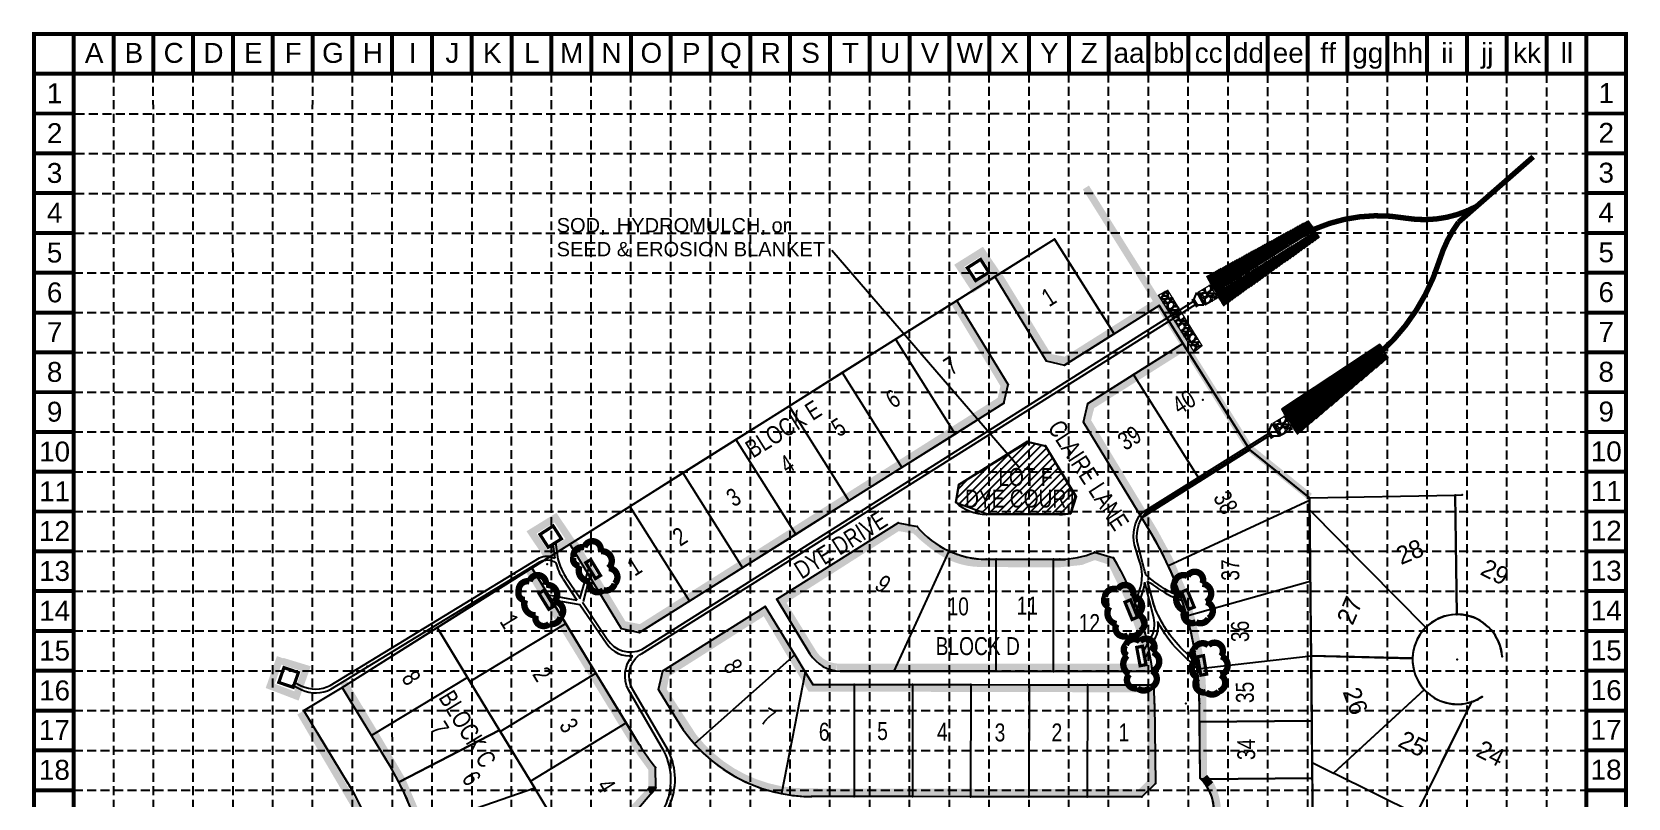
# Model space of a CAD drawing. Header units: inches. Extents: x 5340 to 7120, y 1827 to 4672.
# Drawn here: x 5340 to 7120, y 3818 to 4672 of the extents above; entities that cross this region are included whole.
import ezdxf
from ezdxf.enums import TextEntityAlignment as Align

# ---------------------------------------------------------------- set-up
doc = ezdxf.new("R2010")
doc.units = ezdxf.units.IN
doc.header["$LTSCALE"] = 100
doc.header["$MEASUREMENT"] = 0
for name, pattern in [('ACAD_ISO02W100', [15, 12, -3]), ('CENTER2', [1.125, 0.75, -0.125, 0.125, -0.125]), ('DASHED', [0.75, 0.5, -0.25]), ('DIMENSION_LINE', [200, 100, 100]), ('HIDDEN', [0.375, 0.25, -0.125]), ('LONG_DASH_DOT', [0.98, 0.8, -0.089, 0.002, -0.089])]:
    doc.linetypes.add(name, pattern=pattern)
for name, color, linetype in [('BASE', 7, 'Continuous'), ('BOUNDARY', 14, 'Continuous'), ('EROSION BLANKETS', 94, 'Continuous'), ('GRID', 254, 'DASHED'), ('HIDDEN_CREEK', 14, 'Continuous'), ('HIDDEN_CREEK_II', 14, 'CENTER2'), ('INLET PROTECTION', 5, 'Continuous'), ('LEGEND', 7, 'Continuous'), ('PHASE_I', 9, 'Continuous'), ('PHASE_I_ALLEYS', 14, 'Continuous'), ('PHASE_I_LOTS', 14, 'Continuous'), ('PHASE_I_STREETS', 14, 'DIMENSION_LINE'), ('PHASE_I_TEXT', 14, 'Continuous'), ('PROP_STM_SEW', 14, 'Continuous'), ('RIP RAP', 1, 'DASHED'), ('SILT FENCE', 200, 'Continuous'), ('STORM SEWER', 250, 'Continuous'), ('STREET_NAMES', 14, 'LONG_DASH_DOT'), ('WATER', 5, 'Continuous')]:
    doc.layers.add(name, color=color, linetype=linetype)
doc.styles.get("Standard").update_dxf_attribs({"font": 'ARIAL.TTF'})
doc.styles.add('symbol', font='symbol.shx')
doc.styles.add('TMODELF', font='tmodelf')
doc.styles.add('VELVETHH', font='velvethh')
doc.styles.add('VL_0060_1.5', font='velvetnl')

# ---------------------------------------------------------------- blocks, each defined once
blk = doc.blocks.new('inlet protection')
at = {"layer": 'LEGEND', "color": 170, "ltscale": 100, "const_width": 9.48}
blk.add_lwpolyline([(38, 58.5, 0.520567), (38, 58.5, 0.765195), (16.6, 47.7, 0.417879), (16.5, 28.3, 0.6649), (41, 24.6, 0.744833), (68.6, 22.2, 0.975642), (85.8, 40, 0.520567), (81.5, 61.5, 0.520567), (65.8, 60, 0.540264), (38, 58.5)], format="xyb", close=True, dxfattribs=at)

msp = doc.modelspace()

# ---------------------------------------------------------------- hatches: boundary and pattern name
at = {"layer": 'EROSION BLANKETS'}
h = msp.add_hatch(dxfattribs=at)
h.set_pattern_fill('ANSI31', color=256, scale=5, style=0)
h.set_pattern_definition([(45, (4.90656, -56.6292), (-0.44194174, 0.44194174), [])])
h.paths.add_polyline_path([(6849, 4314.7), (6743.3, 4234.5), (6750.7, 4223.8), (6852.5, 4309.5)])
h.paths.add_polyline_path([(6842.7, 4323.8), (6733.5, 4251.9), (6740, 4239.9), (6845.9, 4320.3)])
h.paths.add_polyline_path([(6771.4, 4450.4), (6659.6, 4381.1), (6668.4, 4367.1), (6775.9, 4443.8)])
h.paths.add_polyline_path([(6763.5, 4462.4), (6649.5, 4399.8), (6656.3, 4386.9), (6768.4, 4455.5)])
at = {"layer": 'GRID', "linetype": 'Continuous', "ltscale": 0.05}
h = msp.add_hatch(dxfattribs=at)
h.set_pattern_fill('ANSI31', color=84, scale=50, style=0)
edge = h.paths.add_edge_path()
edge.add_line((6470.4, 4210.2), (6450, 4215.1))
edge.add_line((6450, 4215.1), (6373.1, 4167.2))
edge.add_line((6373.1, 4167.2), (6370, 4147.5))
edge.add_line((6370, 4147.5), (6403.7, 4135.2))
edge.add_line((6403.7, 4135.2), (6497.6, 4135))
edge.add_line((6497.6, 4135), (6503.4, 4154.7))
edge.add_line((6503.4, 4154.7), (6469.7, 4210.4))
edge.add_line((6469.7, 4210.4), (6450, 4215.1))
at = {"layer": 'RIP RAP', "linetype": 'ACAD_ISO02W100'}
h = msp.add_hatch(dxfattribs=at)
h.set_pattern_fill('GRAVEL', color=240, scale=12.041223, style=0)
h.set_pattern_definition([(228.0128, (5723.69415, 3722.6016), (-96.3297639, -108.3710245), [1.61998, -160.37811]), (184.9697, (5722.61044, 3721.39745), (144.49469041, 12.04111847), [2.77993, -275.21329]), (132.5104, (5719.84096, 3721.1566), (120.4121197, -132.45355905), [1.96017, -194.05674]), (267.2737, (5715.1449, 3718.1463), (12.0411752, 240.82446647), [2.53152, -250.6207]), (292.8337, (5715.02447, 3715.61767), (-60.206235, 144.49463454), [2.48236, -245.75381]), (357.2737, (5715.98777, 3713.32983), (-240.82446647, 12.0411752), [2.53152, -250.6207]), (37.6942, (5718.51642, 3713.2094), (-156.53598935, -120.41211593), [3.34781, -331.43285]), (72.2553, (5721.1655, 3715.25643), (84.28869162, 264.90686383), [3.16068, -312.90709]), (121.4296, (5722.1288, 3718.26673), (-96.32988432, 156.53584113), [2.5401, -251.46978]), (175.2364, (5720.8043, 3720.4342), (132.453466, -12.0411212), [2.89991, -142.09562]), (222.3974, (5717.91436, 3720.67498), (-144.49476627, -132.45335926), [3.750215, -371.27155]), (138.8141, (5727.0657, 3718.0259), (-84.2885975, 72.2473065), [1.27999, -126.71995]), (171.4692, (5726.1024, 3718.8688), (156.53588024, -24.08254154), [2.43518, -241.08348]), (225, (5723.694, 3719.23), (-1e-15, -12.04123), [1.70288, -15.32597]), (203.1986, (5722.8513, 3720.675), (60.2061125, 24.0824622), [0.91704, -90.78619]), (291.8014, (5722.0084, 3720.3137), (-12.041222, 36.1236727), [1.29688, -63.5471]), (30.9638, (5722.49, 3719.1096), (36.1236456, 24.0824762), [2.10636, -68.10544]), (161.5651, (5724.2962, 3720.1933), (24.082452, -12.041204), [1.52311, -36.55459]), (16.3895, (5715.0245, 3720.31374), (120.41225793, 36.12358165), [2.1337, -211.23731]), (70.3462, (5717.0715, 3720.9158), (-48.16483536, -132.4534803), [1.79006, -177.21559]), (293.1986, (5724.2962, 3722.6016), (-24.0824622, 60.2061125), [1.83406, -89.86916]), (343.6105, (5725.0187, 3720.9158), (-120.41225793, 36.12358165), [2.1337, -211.23731]), (339.444, (5715.0245, 3712.8482), (-60.206138, 24.082398), [2.0576, -100.82265]), (294.7751, (5716.9511, 3712.1257), (-60.2060217, 132.4534958), [1.72404, -170.68004]), (66.8014, (5724.4166, 3710.5604), (24.0824622, 60.2061125), [1.83406, -89.86916]), (17.354, (5725.1391, 3712.2461), (-156.5359252, -48.1648264), [2.01848, -199.8292]), (69.444, (5718.5164, 3710.5604), (-24.082398, -60.206138), [1.0288, -101.85146]), (101.3099, (5723.6941, 3710.5604), (-12.0411946, 48.1649016), [0.61398, -60.78444]), (165.9638, (5723.5737, 3711.1624), (36.123676, -12.0412), [2.48236, -47.16487]), (186.009, (5721.1655, 3711.7645), (120.41222846, 12.04121493), [2.30048, -227.74677]), (303.6901, (5722.49, 3718.026), (-12.041239, 24.082441), [1.73661, -41.67863]), (353.1572, (5723.45333, 3716.58096), (204.70078584, -24.0825426), [3.03191, -300.15835]), (60.9454, (5726.4636, 3716.2197), (-48.1648929, -84.2885667), [1.23972, -122.73226]), (90, (5727.066, 3717.303), (-12.04122, 12.04122), [0.72247, -11.31875]), (120.2564, (5720.9247, 3712.1257), (48.164831, -84.2885916), [1.67281, -165.6092]), (48.0128, (5720.0818, 3713.5707), (96.3297639, 108.3710245), [3.23996, -158.75813]), (0, (5722.249, 3715.979), (12.04122, 12.04122), [3.13072, -8.9105]), (325.3048, (5725.3799, 3715.9789), (-120.41216233, 84.2886657), [1.90389, -188.48457]), (254.0546, (5726.9453, 3714.8952), (-12.0412218, -48.164894), [1.75323, -85.9082]), (207.646, (5726.46363, 3713.2094), (-228.78318928, -120.41232433), [2.85455, -282.60117]), (175.4261, (5723.93497, 3711.8849), (-156.53590762, 12.04116055), [3.01993, -298.97242])])
h.paths.add_polyline_path([(6595.8, 4378.7), (6635.6, 4315.6), (6644.4, 4322.5), (6606.2, 4384.3)])
h = msp.add_hatch(dxfattribs=at)
h.set_pattern_fill('GRAVEL', color=240, scale=12.041223, angle=-0.7997, style=0)
h.set_pattern_definition([(227.21315, (5780.4593, 3765.1686), (-97.8328225, -107.0160791), [1.61998, -160.37811]), (184.170047, (5779.3589, 3763.9797), (144.6486653, 10.02335875), [2.77993, -275.21329]), (131.71075, (5776.5863, 3763.7775), (118.55185317, -134.12114667), [1.96017, -194.05674]), (266.474047, (5771.8487, 3760.83306), (15.4009806, 240.63296397), [2.53152, -250.6207]), (292.034047, (5771.693, 3758.3063), (-58.18378518, 145.32080817), [2.48236, -245.75381]), (356.474047, (5772.62426, 3756.0053), (-240.63296397, 15.4009806), [2.53152, -250.6207]), (36.894547, (5775.151, 3755.8496), (-158.20123149, -118.21575182), [3.34781, -331.43285]), (71.455647, (5777.82837, 3757.8594), (87.97755786, 263.70472), [3.16068, -312.90709]), (120.629947, (5778.8336, 3760.856), (-94.1358677, 157.86498847), [2.5401, -251.46978]), (174.43675, (5777.5394, 3763.0417), (132.2725187, -13.8884866), [2.89991, -142.09562]), (221.597747, (5774.65318, 3763.3228), (-146.3292303, -130.42387134), [3.75021, -371.27155]), (138.01445, (5783.7666, 3760.5463), (-83.2720955, 73.4166131), [1.28, -126.71995]), (170.669547, (5782.8152, 3761.40254), (156.18453583, -26.26483156), [2.43518, -241.08348]), (224.20035, (5780.412, 3761.797), (-0.16805, -12.040054), [1.70288, -15.32597]), (202.39895, (5779.5896, 3763.2539), (60.536347, 23.2398723), [0.91704, -90.78619]), (291.00175, (5778.7418, 3762.9045), (-11.5359026, 36.2882035), [1.29688, -63.5471]), (30.16415, (5779.2066, 3761.6938), (36.4562257, 23.5759844), [2.10636, -68.10544]), (160.76545, (5781.0277, 3762.752), (23.912057, -12.376129), [1.5231, -36.55459]), (15.58985, (5771.7585, 3763.00195), (120.9046763, 34.4395741), [2.1337, -211.23731]), (69.54655, (5773.8137, 3763.5754), (-50.0086828, -131.76838565), [1.79006, -177.21559]), (292.39895, (5781.0613, 3765.1602), (-23.2398723, 60.536347), [1.83406, -89.86916]), (342.81085, (5781.7602, 3763.4645), (-119.8963853, 37.80055293), [2.1337, -211.23731]), (338.64435, (5771.6543, 3755.5371), (-59.8641772, 24.9202975), [2.0576, -100.82265]), (293.97545, (5773.5707, 3754.7878), (-58.3516196, 133.28083916), [1.72404, -170.68004]), (66.00175, (5781.0136, 3753.1184), (24.9203613, 59.864151), [1.83406, -89.86916]), (16.55435, (5781.7596, 3754.79395), (-157.1928746, -45.97549945), [2.01848, -199.8292]), (68.64435, (5775.114, 3753.2008), (-24.9202975, -59.8641772), [1.0288, -101.85146]), (100.51025, (5780.2912, 3753.1285), (-11.367826, 48.3282593), [0.61398, -60.78444]), (165.16415, (5780.1792, 3753.7322), (35.952109, -12.544174), [2.48236, -47.16487]), (185.209347, (5777.77964, 3754.3678), (120.5685501, 10.35955322), [2.30048, -227.74677]), (302.89045, (5779.1914, 3760.61), (-11.703969, 24.248145), [1.73661, -41.67863]), (352.357547, (5780.13447, 3759.1519), (204.34475056, -26.93702842), [3.03191, -300.15835]), (60.14575, (5783.1394, 3758.7487), (-49.3365444, -83.608162), [1.23972, -122.73226]), (89.2003, (5783.757, 3759.824), (-11.872, 12.2081), [0.72247, -11.31875]), (119.45675, (5777.5439, 3754.7324), (46.9837974, -84.95257735), [1.67281, -165.6092]), (47.21315, (5776.7212, 3756.1889), (97.8328225, 107.0160791), [3.23996, -158.75813]), (359.2003, (5778.922, 3758.567), (12.2081, 11.872), [3.13072, -8.9105]), (324.50515, (5782.0525, 3758.523), (-119.22409143, 85.96094476), [1.90389, -188.48457]), (253.25495, (5783.6026, 3757.4176), (-12.7122447, -47.9921544), [1.75323, -85.9082]), (206.846347, (5783.0974, 3755.73867), (-230.44139807, -117.20766873), [2.85455, -282.60117]), (174.626447, (5780.55053, 3754.44955), (-156.35261431, 14.22462368), [3.01993, -298.97242])])
h.paths.add_polyline_path([(6648.1, 4368), (6661.5, 4375.8), (6653.2, 4390), (6640.4, 4382.3)])
h = msp.add_hatch(dxfattribs=at)
h.set_pattern_fill('GRAVEL', color=240, scale=12.041223, angle=-0.7997, style=0)
h.set_pattern_definition([(227.21315, (5863.9221, 3619.0665), (-97.8328225, -107.0160791), [1.61998, -160.37811]), (184.170047, (5862.8217, 3617.87766), (144.6486653, 10.02335875), [2.77993, -275.21329]), (131.71075, (5860.0491, 3617.6755), (118.55185317, -134.12114667), [1.96017, -194.05674]), (266.474047, (5855.3115, 3614.73104), (15.4009806, 240.63296397), [2.53152, -250.6207]), (292.034047, (5855.1558, 3612.2043), (-58.18378518, 145.32080817), [2.48236, -245.75381]), (356.474047, (5856.0871, 3609.90325), (-240.63296397, 15.4009806), [2.53152, -250.6207]), (36.894547, (5858.6138, 3609.74756), (-158.20123149, -118.21575182), [3.34781, -331.43285]), (71.455647, (5861.2912, 3611.7574), (87.97755786, 263.70472), [3.16068, -312.90709]), (120.629947, (5862.2964, 3614.75397), (-94.1358677, 157.86498847), [2.5401, -251.46978]), (174.43675, (5861.0023, 3616.9397), (132.2725187, -13.8884866), [2.89991, -142.09562]), (221.597747, (5858.116, 3617.2208), (-146.3292303, -130.42387134), [3.75021, -371.27155]), (138.01445, (5867.2295, 3614.4443), (-83.2720955, 73.4166131), [1.28, -126.71995]), (170.669547, (5866.278, 3615.3005), (156.18453583, -26.26483156), [2.43518, -241.08348]), (224.20035, (5863.875, 3615.695), (-0.16805, -12.040054), [1.70288, -15.32597]), (202.39895, (5863.0524, 3617.1519), (60.536347, 23.2398723), [0.91704, -90.78619]), (291.00175, (5862.2046, 3616.8025), (-11.5359026, 36.2882035), [1.29688, -63.5471]), (30.16415, (5862.6694, 3615.5917), (36.4562257, 23.5759844), [2.10636, -68.10544]), (160.76545, (5864.4905, 3616.65), (23.912057, -12.376129), [1.5231, -36.55459]), (15.58985, (5855.22135, 3616.8999), (120.9046763, 34.4395741), [2.1337, -211.23731]), (69.54655, (5857.27656, 3617.4734), (-50.0086828, -131.76838565), [1.79006, -177.21559]), (292.39895, (5864.5241, 3619.0581), (-23.2398723, 60.536347), [1.83406, -89.86916]), (342.81085, (5865.223, 3617.36245), (-119.8963853, 37.80055293), [2.1337, -211.23731]), (338.64435, (5855.1172, 3609.4351), (-59.8641772, 24.9202975), [2.0576, -100.82265]), (293.97545, (5857.0335, 3608.6858), (-58.3516196, 133.28083916), [1.72404, -170.68004]), (66.00175, (5864.4765, 3607.0164), (24.9203613, 59.864151), [1.83406, -89.86916]), (16.55435, (5865.2224, 3608.6919), (-157.1928746, -45.97549945), [2.01848, -199.8292]), (68.64435, (5858.5768, 3607.0988), (-24.9202975, -59.8641772), [1.0288, -101.85146]), (100.51025, (5863.754, 3607.0265), (-11.367826, 48.3282593), [0.61398, -60.78444]), (165.16415, (5863.642, 3607.6302), (35.952109, -12.544174), [2.48236, -47.16487]), (185.209347, (5861.24246, 3608.2658), (120.5685501, 10.35955322), [2.30048, -227.74677]), (302.89045, (5862.6542, 3614.508), (-11.703969, 24.248145), [1.73661, -41.67863]), (352.357547, (5863.5973, 3613.04988), (204.34475056, -26.93702842), [3.03191, -300.15835]), (60.14575, (5866.6023, 3612.6467), (-49.3365444, -83.608162), [1.23972, -122.73226]), (89.2003, (5867.219, 3613.722), (-11.872, 12.2081), [0.72247, -11.31875]), (119.45675, (5861.0067, 3608.63035), (46.9837974, -84.95257735), [1.67281, -165.6092]), (47.21315, (5860.1841, 3610.0869), (97.8328225, 107.0160791), [3.23996, -158.75813]), (359.2003, (5862.385, 3612.465), (12.2081, 11.872), [3.13072, -8.9105]), (324.50515, (5865.5153, 3612.421), (-119.22409143, 85.96094476), [1.90389, -188.48457]), (253.25495, (5867.0654, 3611.3155), (-12.7122447, -47.9921544), [1.75323, -85.9082]), (206.846347, (5866.56025, 3609.63665), (-230.44139807, -117.20766873), [2.85455, -282.60117]), (174.626447, (5864.01335, 3608.34753), (-156.35261431, 14.22462368), [3.01993, -298.97242])])
h.paths.add_polyline_path([(6731.6, 4221.9), (6744.9, 4229.6), (6736.6, 4243.9), (6723.9, 4236.2)])

# ---------------------------------------------------------------- linework, layer by layer
at = {"layer": 'BASE', "color": 9}
msp.add_line((5386.1, 4625.9), (7073, 4625.9), dxfattribs=at)
at = {"layer": 'BASE', "const_width": 4.44}
for points in [[(5386.1, 4670.3), (5341.7, 4670.3)], [(5386.1, 4670.3), (5386.1, 4625.9)], [(5430.5, 4670.3), (5430.5, 4625.9)], [(5474.9, 4670.3), (5474.9, 4625.9)], [(5519.3, 4670.3), (5519.3, 4625.9)], [(5563.7, 4670.3), (5563.7, 4625.9)], [(5608.1, 4670.3), (5608.1, 4625.9)], [(5652.5, 4670.3), (5652.5, 4625.9)], [(5696.9, 4670.3), (5696.9, 4625.9)], [(5741.2, 4670.3), (5741.2, 4625.9)], [(5785.6, 4670.3), (5785.6, 4625.9)], [(5830, 4670.3), (5830, 4625.9)], [(5874.4, 4670.3), (5874.4, 4625.9)], [(5918.8, 4670.3), (5918.8, 4625.9)], [(5963.2, 4670.3), (5963.2, 4625.9)], [(6007.6, 4670.3), (6007.6, 4625.9)], [(6052, 4670.3), (6052, 4625.9)], [(6096.4, 4670.3), (6096.4, 4625.9)], [(6140.8, 4670.3), (6140.8, 4625.9)], [(6185.1, 4670.3), (6185.1, 4625.9)], [(6229.5, 4670.3), (6229.5, 4625.9)], [(6273.9, 4670.3), (6273.9, 4625.9)], [(6318.3, 4670.3), (6318.3, 4625.9)], [(6362.7, 4670.3), (6362.7, 4625.9)], [(6407.1, 4670.3), (6407.1, 4625.9)], [(6451.5, 4670.3), (6451.5, 4625.9)], [(6495.9, 4670.3), (6495.9, 4625.9)], [(6540.3, 4670.3), (6540.3, 4625.9)], [(6584.7, 4670.3), (6584.7, 4625.9)], [(6629.1, 4670.3), (6629.1, 4625.9)], [(6673.4, 4670.3), (6673.4, 4625.9)], [(6717.8, 4670.3), (6717.8, 4625.9)], [(6762.2, 4670.3), (6762.2, 4625.9)], [(6806.6, 4670.3), (6806.6, 4625.9)], [(6851, 4670.3), (6851, 4625.9)], [(6895.4, 4670.3), (6895.4, 4625.9)], [(6939.8, 4670.3), (6939.8, 4625.9)], [(6984.2, 4670.3), (6984.2, 4625.9)], [(7028.6, 4670.3), (7028.6, 4625.9)], [(7073, 4670.3), (7073, 4625.9)], [(5386.1, 4625.9), (5341.7, 4625.9)], [(7117.3, 4625.9), (7073, 4625.9)], [(5386.1, 4581.5), (5341.7, 4581.5)], [(7117.3, 4581.5), (7073, 4581.5)], [(5386.1, 4537.1), (5341.7, 4537.1)], [(7117.3, 4537.1), (7073, 4537.1)], [(5386.1, 4492.7), (5341.7, 4492.7)], [(7117.3, 4492.7), (7073, 4492.7)], [(5386.1, 4448.3), (5341.7, 4448.3)], [(7117.3, 4448.3), (7073, 4448.3)], [(5386.1, 4403.9), (5341.7, 4403.9)], [(7117.3, 4403.9), (7073, 4403.9)], [(5386.1, 4359.5), (5341.7, 4359.5)], [(7117.3, 4359.5), (7073, 4359.5)], [(5386.1, 4315.1), (5341.7, 4315.1)], [(7117.3, 4315.1), (7073, 4315.1)], [(5386.1, 4270.7), (5341.7, 4270.7)], [(7117.3, 4270.7), (7073, 4270.7)], [(5386.1, 4226.4), (5341.7, 4226.4)], [(7117.3, 4226.4), (7073, 4226.4)], [(5386.1, 4182), (5341.7, 4182)], [(7117.3, 4182), (7073, 4182)], [(5386.1, 4137.6), (5341.7, 4137.6)], [(7117.3, 4137.6), (7073, 4137.6)], [(5386.1, 4093.2), (5341.7, 4093.2)], [(7117.3, 4093.2), (7073, 4093.2)], [(5386.1, 4048.8), (5341.7, 4048.8)], [(7117.3, 4048.8), (7073, 4048.8)], [(5386.1, 4004.4), (5341.7, 4004.4)], [(7117.3, 4004.4), (7073, 4004.4)], [(5386.1, 3960), (5341.7, 3960)], [(7117.3, 3960), (7073, 3960)], [(5386.1, 3915.6), (5341.7, 3915.6)], [(7117.3, 3915.6), (7073, 3915.6)], [(5386.1, 3871.2), (5341.7, 3871.2)], [(7117.3, 3871.2), (7073, 3871.2)], [(5386.1, 3826.8), (5341.7, 3826.8)], [(7117.3, 3826.8), (7073, 3826.8)]]:
    msp.add_lwpolyline(points, dxfattribs=at)
for points in [[(7117.3, 1829.3), (7117.3, 4670.3), (5341.7, 4670.3), (5341.7, 1829.3)], [(7073, 1873.7), (7073, 4625.9), (5386.1, 4625.9), (5386.1, 1873.7)]]:
    msp.add_lwpolyline(points, close=True, dxfattribs=at)
at = {"layer": 'BOUNDARY', "color": 7, "linetype": 'Continuous'}
msp.add_line((6764.2, 4152.8), (6769.4, 3643.9), dxfattribs=at)
at = {"layer": 'EROSION BLANKETS', "color": 7, "ltscale": 0.05}
msp.add_line((6440.3, 4187), (6231.6, 4428.7), dxfattribs=at)
at = {"layer": 'EROSION BLANKETS', "const_width": 8, "flags": 128}
for points in [[(6594.9, 4370.9), (6492, 4306.1), (6473.5, 4309.7), (6417.3, 4401.8)], [(6368.3, 4371), (6372.1, 4364.1), (6423.9, 4278.1), (6420.1, 4261.9), (6018.3, 4007.8), (5998.9, 4011.5), (5943.2, 4103.9)], [(6236.9, 3963.9), (6587.5, 3963.9)], [(5707.6, 3796), (5638.9, 3913.2)]]:
    msp.add_lwpolyline(points, dxfattribs=at)
for points in [[(6624.8, 4322), (6615.1, 4314.9), (6520.7, 4255.4), (6516.4, 4238.8), (6591, 4115.3, -0.094275), (6640.8, 3981.1, -0.03977), (6645.1, 3931.8), (6646.1, 3839.8, -0.093613)], [(6584.6, 3961.6), (6576.6, 4001.2), (6563, 4040), (6542.7, 4081.9), (6524.6, 4087.6), (6509.6, 4081.9), (6484, 4079.2), (6397.6, 4079.7, -0.14976), (6352.1, 4093.9, -0.045066), (6324.4, 4116.8), (6305.4, 4119.9), (6175.5, 4037.1), (6210.5, 3980.3, 0.236695), (6236.6, 3964.1, 0.044654)], [(5894.3, 4071.2), (6004.4, 3890.7), (6018.7, 3867.7), (6031, 3850.7), (6031, 3831, -0.258825), (6027.6, 3824.8), (6000.9, 3795.9), (5983.1, 3777, -0.091416), (5951.3, 3753.7), (5936.5, 3745.5, -0.102836), (5879.3, 3727.9, -0.033002), (5801.3, 3725.6), (5787.6, 3739), (5774.9, 3784.7), (5752.4, 3837.6), (5721.9, 3889.7), (5689.5, 3943.3), (5693, 3945.4)], [(6587.2, 3940.6), (6588.4, 3836.8), (6576, 3823.9), (6203, 3824.7, -0.230508), (6077.1, 3886.3), (6043.2, 3938.6), (6046.7, 3956.4), (6157, 4026.3), (6207.8, 3940.8), (6590, 3939.9)], [(6647, 3841.4), (6653.9, 3832.9, -0.194774), (6659.3, 3786.1, -0.236235), (6632.4, 3756.1, -0.315495), (6573.2, 3764.6), (6204.2, 3763.8, -0.14766), (6094.7, 3796.5), (6077.7, 3792.8), (6065.5, 3780.6, 0.021624), (6046.5, 3759.9, -0.08856), (5970.5, 3696.5, -0.08173), (5916.3, 3676.4, -0.054848), (5808.8, 3667.5), (5795.1, 3653.8), (5798, 3547.9), (6106.2, 3553.8)]]:
    msp.add_lwpolyline(points, format="xyb", dxfattribs=at)
at = {"layer": 'EROSION BLANKETS'}
msp.add_lwpolyline([(6842.7, 4323.8), (6733.5, 4251.9), (6740, 4239.9), (6845.9, 4320.3)], close=True, dxfattribs=at)
at = {"layer": 'EROSION BLANKETS', "flags": 128}
msp.add_lwpolyline([(6470.4, 4210.2), (6450, 4215.1), (6373.1, 4167.2), (6370, 4147.5), (6403.7, 4135.2), (6497.6, 4135), (6503.4, 4154.7), (6469.7, 4210.4), (6450, 4215.1)], dxfattribs=at)
at = {"layer": 'GRID', "color": 253, "linetype": 'HIDDEN', "ltscale": 0.4}
for p, q in [((5430.9, 2051.2), (5430.7, 4624.2)), ((5475.5, 2051.2), (5474.9, 4624.2)), ((5519.8, 2051.2), (5519.3, 4624.1)), ((5564.4, 2051.2), (5563.7, 4624)), ((5608.4, 2051.2), (5608.2, 4624.3)), ((5652.5, 2051.2), (5652.6, 4624.3)), ((5697.2, 2051.2), (5697, 4624.1)), ((5741.8, 2051.2), (5741.3, 4624.1)), ((5785.8, 2051.2), (5785.8, 4624.1)), ((5830.3, 2051.2), (5830.3, 4624.1)), ((5874.4, 2051.2), (5874.5, 4624.1)), ((5918.8, 2051.2), (5919.1, 4624)), ((5963.2, 2051.2), (5963.2, 4625.9)), ((6007.6, 2051.1), (6007.6, 4625.9)), ((6052, 2051.1), (6052, 4625.9)), ((6096.4, 2051.1), (6096.4, 4625.9)), ((6140.8, 2051.1), (6140.8, 4625.9)), ((6185.1, 2051.1), (6185.1, 4625.9)), ((6229.5, 2051.1), (6229.5, 4625.9)), ((6273.9, 2051.1), (6273.9, 4625.9)), ((6318.3, 2051.1), (6318.3, 4625.9)), ((6362.7, 2051.1), (6362.7, 4625.9)), ((6407.1, 2051.1), (6407.1, 4625.9)), ((6451.5, 2051.1), (6451.5, 4625.9)), ((6495.9, 2051.1), (6495.9, 4625.9)), ((6540.3, 2051.1), (6540.3, 4625.9)), ((6584.7, 2051.1), (6584.7, 4625.9)), ((6629.3, 2051.2), (6629.1, 4625.9)), ((6673.6, 2051.4), (6673.4, 4625.9)), ((6718, 2050.8), (6717.8, 4625.9)), ((6762.8, 2051.3), (6762.4, 4626.9)), ((6806.9, 2050.8), (6806.8, 4626.9)), ((6851.3, 2051.3), (6851.2, 4626.9)), ((6895.8, 2051.5), (6895.6, 4626.9)), ((6940.1, 2051.1), (6940, 4626.9)), ((6984.6, 2050.5), (6984.4, 4626.9)), ((7029, 2050.6), (7028.8, 4626.9)), ((5388.1, 4581.2), (7072.2, 4581.4)), ((5388.1, 4536.7), (7072.2, 4537)), ((5387.9, 4492.4), (7073, 4492.7)), ((5387.8, 4448.1), (7073, 4448.3)), ((5386.1, 4403.9), (7073, 4403.9)), ((5386.1, 4359.5), (7073, 4359.5)), ((5386.1, 4315.1), (7073, 4315.1)), ((5386.1, 4270.7), (7073, 4270.7)), ((5386.1, 4226.4), (7073, 4226.4)), ((5386.1, 4182), (7073, 4182)), ((5386.1, 4137.6), (7073, 4137.6)), ((5386.1, 4093.2), (7073, 4093.2)), ((5386.1, 4048.8), (7073, 4048.8)), ((5386.1, 4004.4), (7073, 4004.4)), ((5386.1, 3960), (7073, 3960)), ((5386.1, 3915.6), (7073, 3915.6)), ((5386.1, 3871.2), (7073, 3871.2)), ((5386.1, 3826.8), (7073, 3826.8))]:
    msp.add_line(p, q, dxfattribs=at)
at = {"layer": 'HIDDEN_CREEK', "color": 253, "linetype": 'Continuous'}
for p, q in [((6764.2, 4152.7), (6926.9, 4155.9)), ((6926.9, 4155.9), (6934.5, 4156.1)), ((6926.9, 4155.9), (6928.5, 4022.6)), ((6764.3, 4139.3), (6893.9, 4008.2)), ((6766, 3976.5), (6879.1, 3973.8)), ((6791.2, 3845.7), (6892.3, 3938.8)), ((6945.1, 3925.3), (6883.1, 3800.2)), ((6767.2, 3857.6), (6791.2, 3845.7)), ((6883.1, 3800.2), (6791.2, 3845.7))]:
    msp.add_line(p, q, dxfattribs=at)
at = {"layer": 'HIDDEN_CREEK', "color": 7, "linetype": 'Continuous'}
for p, q in [((6764.3, 4139.3), (6764.2, 4152.7)), ((6766, 3976.5), (6764.3, 4139.3)), ((6767.2, 3857.6), (6766, 3976.5)), ((6768.2, 3764.5), (6767.2, 3857.6))]:
    msp.add_line(p, q, dxfattribs=at)
at = {"layer": 'HIDDEN_CREEK', "color": 253, "linetype": 'Continuous'}
for start, end in [(134.6685, 178.6487), (90.6883, 134.6685), (18.6102, 90.6883), (3.6331, 18.6102), (178.6487, 222.629), (222.629, 288.6681), (288.6681, 303.6331)]:
    msp.add_arc((6929.1, 3972.6), 50, start, end, dxfattribs=at)
at = {"layer": 'HIDDEN_CREEK', "color": 7, "linetype": 'Continuous'}
for p in [(6764.2, 4152.7), (6764.3, 4139.3), (6766, 3976.5), (6767.2, 3857.6)]:
    msp.add_point(p, dxfattribs=at)
at = {"layer": 'HIDDEN_CREEK', "color": 253, "linetype": 'Continuous'}
for p in [(6926.9, 4155.9), (6934.5, 4156.1), (6893.9, 4008.2), (6928.5, 4022.6), (6976.5, 3988.6), (6879.1, 3973.8), (6929.1, 3972.6), (6979, 3975.8), (6892.3, 3938.8), (6945.1, 3925.3), (6956.8, 3931), (6791.2, 3845.7)]:
    msp.add_point(p, dxfattribs=at)
at = {"layer": 'HIDDEN_CREEK_II', "color": 7, "linetype": 'Continuous', "flags": 128}
msp.add_lwpolyline([(6767.3, 3859.4), (6764.3, 4152.9)], dxfattribs=at)
at = {"layer": 'HIDDEN_CREEK_II', "color": 253, "linetype": 'Continuous', "flags": 128}
for points in [[(6928.6, 4022.9), (6926.9, 4156.2)], [(6894, 4008.4), (6764.4, 4139.5)], [(6879.2, 3974.1), (6766.1, 3976.7)], [(6892.4, 3939), (6791.3, 3846)], [(6911.6, 3857.8), (6945.2, 3925.5)]]:
    msp.add_lwpolyline(points, dxfattribs=at)
msp.add_lwpolyline([(6979.1, 3976), (6979.1, 3976, 0.339454), (6939, 4021.9), (6939, 4021.9, 0.339454), (6884.4, 3995.1), (6884.4, 3995.1, 0.339454), (6896.1, 3935.3), (6896.1, 3935.3, 0.339454), (6956.9, 3931.2), (6956.9, 3931.2)], format="xyb", dxfattribs=at)
at = {"layer": 'INLET PROTECTION', "color": 7, "const_width": 3.6}
for points in [[(6397.5, 4418.8), (6406.7, 4404.4), (6391.9, 4395.1), (6382.7, 4409.3)], [(5920.8, 4121.5), (5930, 4107.1), (5915.3, 4097.8), (5906.1, 4112)], [(5957.1, 4080.5), (5962.7, 4084), (5973.6, 4066.2), (5968, 4062.8)], [(5905, 4046.3), (5910.7, 4049.8), (5921.6, 4032), (5915.9, 4028.6)], [(6558.5, 4036.5), (6564.7, 4039.1), (6572.5, 4019.8), (6566.4, 4017.2)], [(6621.6, 4047.8), (6627.8, 4050.3), (6635.7, 4031), (6629.5, 4028.5)], [(6571.6, 3986.1), (6578.1, 3987.3), (6582, 3966.8), (6575.4, 3965.6)], [(6639.5, 3975.6), (6646.1, 3976.8), (6649.6, 3956.2), (6643.1, 3955.1)], [(5620.6, 3963.5), (5636.7, 3958), (5630.9, 3941.5), (5614.8, 3947)]]:
    msp.add_lwpolyline(points, close=True, dxfattribs=at)
at = {"layer": 'LEGEND', "color": 240, "linetype": 'ACAD_ISO02W100', "const_width": 1.51}
for points in [[(6595.8, 4378.7), (6635.6, 4315.6), (6644.4, 4322.5), (6606.2, 4384.3)], [(6648.1, 4368), (6661.5, 4375.8), (6653.2, 4390), (6640.4, 4382.3)], [(6731.6, 4221.9), (6744.9, 4229.6), (6736.6, 4243.9), (6723.9, 4236.2)]]:
    msp.add_lwpolyline(points, close=True, dxfattribs=at)
at = {"layer": 'PHASE_I', "color": 7, "linetype": 'Continuous'}
for p, q in [((5685.6, 3941.4), (6479.8, 4441.5)), ((6479.8, 4441.5), (6546.4, 4335.7)), ((6546.4, 4335.7), (6596.5, 4367.3)), ((6596.5, 4367.3), (6697.7, 4206.5)), ((6697.7, 4206.5), (6764.2, 4152.8)), ((6764.2, 4152.8), (6769.4, 3643.9)), ((5642.9, 3915.5), (5685.6, 3941.4)), ((5691.9, 3834.8), (5642.9, 3915.5))]:
    msp.add_line(p, q, dxfattribs=at)
msp.add_arc((5392.9, 3652.9), 350, 24.9411, 31.316, dxfattribs=at)
for p in [(6479.8, 4441.5), (6596.5, 4367.3), (6546.4, 4335.7), (6697.7, 4206.5), (6764.2, 4152.8), (5685.6, 3941.4), (5642.9, 3915.5), (5691.9, 3834.8)]:
    msp.add_point(p, dxfattribs=at)
at = {"layer": 'PHASE_I_ALLEYS', "color": 7, "linetype": 'Continuous'}
for p, q in [((5939.5, 4101.3), (6371.1, 4373.1)), ((5685.6, 3941.4), (5897.2, 4074.7)), ((6157.4, 4031.7), (6210.3, 3944.7)), ((6170.1, 4039.7), (6207.1, 3978.9)), ((5791.4, 4008.1), (5949.7, 3747.8)), ((6241.2, 3959.7), (6589.1, 3959.2)), ((6210.3, 3944.7), (6590.6, 3944.2))]:
    msp.add_line(p, q, dxfattribs=at)
msp.add_arc((6241.3, 3999.7), 40, 211.316, 269.9189, dxfattribs=at)
for p in [(5791.4, 4008.1), (6207.1, 3978.9), (6241.2, 3959.7), (6210.3, 3944.7)]:
    msp.add_point(p, dxfattribs=at)
at = {"layer": 'PHASE_I_LOTS', "color": 7, "linetype": 'Continuous'}
for p, q in [((6413.4, 4399.7), (6479.8, 4441.5)), ((6546.4, 4335.7), (6479.8, 4441.5)), ((6371.1, 4373.1), (6413.4, 4399.7)), ((6302.4, 4329.8), (6371.1, 4373.1)), ((6623.1, 4325), (6596.5, 4367.3)), ((6243.2, 4292.5), (6302.4, 4329.8)), ((6302.4, 4329.8), (6369, 4224)), ((6546.4, 4335.7), (6491.1, 4300.9)), ((6568.1, 4290.3), (6623.1, 4325)), ((6697.7, 4206.5), (6623.1, 4325)), ((6183.9, 4255.2), (6243.2, 4292.5)), ((6243.2, 4292.5), (6309.8, 4186.7)), ((6517.1, 4258.2), (6568.1, 4290.3)), ((6642.7, 4171.9), (6568.1, 4290.3)), ((6124.7, 4217.9), (6183.9, 4255.2)), ((6183.9, 4255.2), (6250.5, 4149.4)), ((6423.4, 4258.3), (6369, 4224)), ((6577.2, 4130.6), (6512.2, 4237.4)), ((6369, 4224), (6309.8, 4186.7)), ((6065.5, 4180.6), (6124.7, 4217.9)), ((6124.7, 4217.9), (6191.3, 4112.1)), ((6697.7, 4206.5), (6642.7, 4171.9)), ((6764.2, 4152.8), (6697.7, 4206.5)), ((6309.8, 4186.7), (6250.5, 4149.4)), ((6006.2, 4143.3), (6065.5, 4180.6)), ((6065.5, 4180.6), (6132.1, 4074.9)), ((6642.7, 4171.9), (6577.2, 4130.6)), ((6250.5, 4149.4), (6191.3, 4112.1)), ((6764.2, 4150), (6606.9, 4077.1)), ((6764.2, 4152.8), (6764.2, 4150)), ((6764.2, 4150), (6765.1, 4059.5)), ((5939.5, 4101.3), (6006.2, 4143.3)), ((6006.2, 4143.3), (6072.8, 4037.6)), ((6586.9, 4114.5), (6577.2, 4130.6)), ((6191.3, 4112.1), (6132.1, 4074.9)), ((5897.2, 4074.7), (5939.5, 4101.3)), ((6301, 3959.6), (6362.3, 4093.5)), ((6403.8, 4084.4), (6414.9, 4084.4)), ((6414.7, 3959.4), (6414.9, 4084.4)), ((6414.9, 4084.4), (6478.9, 4084.3)), ((6478.7, 3959.3), (6478.9, 4084.3)), ((6478.9, 4084.3), (6485.8, 4084.3)), ((5791.4, 4008.1), (5897.2, 4074.7)), ((5897.2, 4074.7), (5934.8, 4012.8)), ((6132.1, 4074.9), (6072.8, 4037.6)), ((6765.1, 4059.5), (6627.6, 4020.9)), ((6765.1, 4059.5), (6766, 3976.6)), ((6072.8, 4037.6), (6017.1, 4002.5)), ((6157.4, 4031.7), (6190.2, 3977.8)), ((6207.1, 3978.9), (6170.1, 4039.7)), ((5685.6, 3941.4), (5791.4, 4008.1)), ((5828, 3947.9), (5791.4, 4008.1)), ((5828, 3947.9), (5934.8, 4012.8)), ((5934.8, 4012.8), (5968.5, 3957.3)), ((6190.2, 3977.8), (6078.3, 3878.5)), ((6190.2, 3977.8), (6202, 3958.4)), ((6639.1, 3962.1), (6766, 3976.6)), ((6766, 3976.6), (6766.7, 3904.3)), ((5825.1, 3952.6), (5718.3, 3887.6)), ((5861.8, 3892.3), (5968.5, 3957.3)), ((5968.5, 3957.3), (6002.3, 3901.8)), ((6202, 3958.4), (6175.3, 3823)), ((6202, 3958.4), (6210.3, 3944.7)), ((6301, 3959.6), (6241.2, 3959.7)), ((6414.7, 3959.4), (6301, 3959.6)), ((6478.7, 3959.3), (6414.7, 3959.4)), ((6589.1, 3959.2), (6478.7, 3959.3)), ((5718.3, 3887.6), (5685.6, 3941.4)), ((5861.8, 3892.3), (5828, 3947.9)), ((6210.3, 3944.7), (6256.6, 3944.6)), ((6256.6, 3944.6), (6256.4, 3819.6)), ((6256.6, 3944.6), (6321.6, 3944.6)), ((6321.6, 3944.6), (6321.4, 3819.6)), ((6321.6, 3944.6), (6386.6, 3944.5)), ((6386.6, 3944.5), (6386.4, 3819.5)), ((6386.6, 3944.5), (6451.6, 3944.4)), ((6451.6, 3944.4), (6451.4, 3819.4)), ((6451.6, 3944.4), (6516.6, 3944.3)), ((6516.6, 3944.3), (6516.4, 3819.3)), ((6516.6, 3944.3), (6590.6, 3944.2)), ((6641.7, 3903), (6641.5, 3923.5)), ((5895.5, 3836.8), (6002.3, 3901.8)), ((6002.3, 3901.8), (6016.9, 3877.8)), ((6766.7, 3904.3), (6641.7, 3903)), ((6641.7, 3903), (6766.7, 3904.3)), ((6642.4, 3840.2), (6641.7, 3903)), ((6766.7, 3904.3), (6767.4, 3840.3)), ((5734.6, 3860.8), (5718.3, 3887.6)), ((5861, 3893.6), (5748.6, 3835.8)), ((5748.6, 3835.8), (5861, 3893.6)), ((5861, 3893.6), (5900.4, 3828.9)), ((5895.5, 3836.8), (5861.8, 3892.3)), ((5900.4, 3828.9), (5770.8, 3784)), ((5949.7, 3747.8), (5895.5, 3836.8)), ((6767.4, 3840.3), (6643.6, 3839)), ((6643.6, 3839), (6767.4, 3840.3)), ((6767.4, 3840.3), (6768.3, 3749.8)), ((6256.4, 3819.6), (6208.9, 3819.7)), ((6321.4, 3819.6), (6256.4, 3819.6)), ((6386.4, 3819.5), (6321.4, 3819.6)), ((6451.4, 3819.4), (6386.4, 3819.5)), ((6516.4, 3819.3), (6451.4, 3819.4)), ((6577.4, 3819.2), (6516.4, 3819.3))]:
    msp.add_line(p, q, dxfattribs=at)
for centre, radius, start, end in [((6403.9, 4184.4), 100, 219.5752, 245.4064), ((6266.5, 3919.6), 375, 24.8359, 31.316), ((6403.9, 4184.4), 100, 245.4064, 269.9189), ((6485.9, 4184.3), 100, 269.9189, 292.7216), ((6266.5, 3919.6), 375, 15.6686, 24.8359), ((6266.5, 3919.6), 375, 6.5013, 15.6686), ((6266.5, 3919.6), 375, 0.5847, 6.5013), ((6209.2, 3994.7), 175, 211.316, 221.5915), ((6209.2, 3994.7), 175, 221.5915, 258.8338), ((5392.9, 3652.9), 400, 27.2117, 31.316), ((5392.9, 3652.9), 400, 19.1229, 27.2117), ((6607.7, 3804.1), 50, 44.2225, 46.1577), ((6607.7, 3804.1), 50, 341.308, 44.2225), ((6209.2, 3994.7), 175, 258.8338, 269.9189)]:
    msp.add_arc(centre, radius, start, end, dxfattribs=at)
for p in [(6302.4, 4329.8), (6243.2, 4292.5), (6568.1, 4290.3), (6183.9, 4255.2), (6369, 4224), (6124.7, 4217.9), (6309.8, 4186.7), (6065.5, 4180.6), (6642.7, 4171.9), (6250.5, 4149.4), (6764.2, 4150), (6006.2, 4143.3), (6577.2, 4130.6), (6191.3, 4112.1), (6362.3, 4093.5), (6414.9, 4084.4), (6478.9, 4084.3), (6606.9, 4077.1), (6132.1, 4074.9), (6765.1, 4059.5), (6072.8, 4037.6), (5934.8, 4012.8), (6627.6, 4020.9), (6093.9, 3991.7), (6190.2, 3977.8), (6766, 3976.6), (5825.1, 3952.6), (5968.5, 3957.3), (6202, 3958.4), (6301, 3959.6), (6414.7, 3959.4), (6478.7, 3959.3), (6639.1, 3962.1), (5828, 3947.9), (6256.6, 3944.6), (6321.6, 3944.6), (6386.6, 3944.5), (6451.6, 3944.4), (6516.6, 3944.3), (6002.3, 3901.8), (6641.7, 3903), (6766.7, 3904.3), (5718.3, 3887.6), (5861, 3893.6), (5861.8, 3892.3), (6078.3, 3878.5), (5748.6, 3835.8), (5895.5, 3836.8), (5900.4, 3828.9), (6643.6, 3839), (6767.4, 3840.3), (6175.3, 3823), (6256.4, 3819.6), (6321.4, 3819.6), (6386.4, 3819.5), (6451.4, 3819.4), (6516.4, 3819.3)]:
    msp.add_point(p, dxfattribs=at)
at = {"layer": 'PHASE_I_STREETS', "color": 7, "linetype": 'Continuous'}
for p, q in [((6413.4, 4399.7), (6470.6, 4305.7)), ((6428.3, 4279.1), (6371.1, 4373.1)), ((6491.1, 4300.9), (6596.5, 4367.3)), ((6517.1, 4258.2), (6623.1, 4325)), ((6470.6, 4305.7), (6491.1, 4300.9)), ((6423.4, 4258.3), (6428.3, 4279.1)), ((6017.1, 4002.5), (6423.4, 4258.3)), ((6512.2, 4237.4), (6517.1, 4258.2)), ((6586.9, 4114.5), (6512.2, 4237.4)), ((6373.2, 4167.6), (6449.4, 4215.6)), ((6449.4, 4215.6), (6469.9, 4210.7)), ((6469.9, 4210.7), (6504.1, 4154.4)), ((6369.8, 4147.9), (6373.2, 4167.6)), ((6504.1, 4154.4), (6498.1, 4135.8)), ((6485.9, 4134.3), (6403.9, 4134.4)), ((6170.1, 4039.7), (6305.5, 4125)), ((6305.5, 4125), (6326.8, 4120.7)), ((5939.5, 4101.3), (5996.7, 4007.3)), ((6403.8, 4084.4), (6485.8, 4084.3)), ((6524.6, 4092.1), (6545.7, 4086.1)), ((6016.9, 3877.8), (5897.2, 4074.7)), ((6043.1, 3959.8), (6157.4, 4031.7)), ((5996.7, 4007.3), (6017.1, 4002.5)), ((6038.2, 3939), (6043.1, 3959.8)), ((5685.6, 3941.4), (5734.6, 3860.8)), ((6059.7, 3903.8), (6038.2, 3939)), ((6591.5, 3923), (6592.4, 3834.3)), ((6642.4, 3840.2), (6641.5, 3923.5)), ((5657.5, 3891.3), (5691.9, 3834.8)), ((6035.2, 3829.5), (6035.1, 3852.2)), ((6003.2, 3792), (6035.2, 3829.5)), ((6592.4, 3834.3), (6577.4, 3819.2)), ((6577.4, 3819.2), (6208.9, 3819.7))]:
    msp.add_line(p, q, dxfattribs=at)
for centre, radius, start, end in [((6403.9, 4184.4), 50, 226.9546, 269.9189), ((6485.9, 4184.3), 50, 269.9189, 284.1272), ((6403.9, 4184.4), 100, 219.5752, 269.9189), ((6266.5, 3919.6), 375, 0.5847, 31.316), ((6485.9, 4184.3), 100, 269.9189, 292.7216), ((6266.5, 3919.6), 325, 6.9875, 30.8033), ((6266.5, 3919.6), 325, 0.5847, 4.3295), ((6209.2, 3994.7), 175, 211.316, 269.9189), ((6209.2, 3994.7), 225, 211.316, 219.3048), ((5392.9, 3652.9), 400, 12.0119, 31.316), ((5392.9, 3652.9), 350, 0.0625, 31.316), ((6607.7, 3804.1), 50, 315.2518, 46.1577)]:
    msp.add_arc(centre, radius, start, end, dxfattribs=at)
for p in [(6413.4, 4399.7), (6371.1, 4373.1), (6623.1, 4325), (6470.6, 4305.7), (6491.1, 4300.9), (6428.3, 4279.1), (6423.4, 4258.3), (6517.1, 4258.2), (6512.2, 4237.4), (6449.4, 4215.6), (6469.9, 4210.7), (6373.2, 4167.6), (6369.8, 4147.9), (6504.1, 4154.4), (6403.9, 4134.4), (6485.9, 4134.3), (6498.1, 4135.8), (6305.5, 4125), (6326.8, 4120.7), (6586.9, 4114.5), (5939.5, 4101.3), (6403.8, 4084.4), (6485.8, 4084.3), (6524.6, 4092.1), (6545.7, 4086.1), (5897.2, 4074.7), (6157.4, 4031.7), (6170.1, 4039.7), (5996.7, 4007.3), (6017.1, 4002.5), (6043.1, 3959.8), (6589.1, 3959.2), (6038.2, 3939), (6590.6, 3944.2), (6591.5, 3923), (6641.5, 3923.5), (6059.7, 3903.8), (6016.9, 3877.8), (5734.6, 3860.8), (6035.1, 3852.2), (6035.2, 3829.5), (6592.4, 3834.3), (6642.4, 3840.2), (6208.9, 3819.7), (6577.4, 3819.2)]:
    msp.add_point(p, dxfattribs=at)
at = {"layer": 'PROP_STM_SEW', "color": 7, "linetype": 'Continuous'}
for p in [(6645.2, 4262), (6688.7, 4220.8), (6700.5, 4204.2), (6566.4, 4148.3), (6620.8, 4158.1), (5914, 4079), (5877.6, 4068.2), (5901.5, 4067.5), (5713.4, 3964.9), (5688.2, 3937.2), (6626.5, 3923.3)]:
    msp.add_point(p, dxfattribs=at)
at = {"layer": 'SILT FENCE', "const_width": 8, "flags": 128}
for points in [[(6764.4, 4154.2), (6696.8, 4208.7), (6514.9, 4499)], [(6396.8, 4430.6), (6415.3, 4403.3), (6390, 4386.9), (6373.6, 4411.6), (6401.6, 4429.1)], [(5915.8, 4090.4), (5940, 4105.8), (5923.3, 4130.7), (5896.7, 4114.3), (5915.8, 4086)], [(5618.8, 3970.5), (5645.3, 3962.4), (5634.5, 3931.9), (5605.3, 3943.1), (5616.5, 3975)]]:
    msp.add_lwpolyline(points, dxfattribs=at)
at = {"layer": 'STORM SEWER'}
for p, q in [((6634.1, 4371.2), (6638.7, 4381.8)), ((6638.7, 4381.8), (6646.6, 4367.8)), ((6646.6, 4367.8), (6636, 4367.8)), ((6718.1, 4224.9), (6722.7, 4235.6)), ((6730.7, 4221.6), (6720, 4221.6)), ((6722.7, 4235.6), (6730.7, 4221.6)), ((5934.9, 4064.2), (5950.8, 4040.9)), ((5915.1, 4044.6), (5947.2, 4038.7)), ((5918.2, 4039.5), (5950.7, 4033.9))]:
    msp.add_line(p, q, dxfattribs=at)
at = {"layer": 'STORM SEWER', "flags": 128}
for points in [[(5953.5, 4036.4), (5981.2, 3995.4, 0.385199), (6019.8, 3983.8), (6634.7, 4371.7)], [(6016.7, 3977.7, 0.045595), (6019.4, 3978.7), (6637.2, 4368.4)], [(6569.3, 4031.8), (6574.5, 4048.5, 0.178131), (6574.1, 4084.3), (6569.3, 4100.3, -0.234822), (6577.2, 4136.3), (6718.3, 4224.3)], [(6581.9, 4066.9, 0.000956), (6577.5, 4082.1), (6573.1, 4099.7, -0.234822), (6581, 4135.7), (6720.6, 4222.6)], [(5923.3, 4103.1), (5925.2, 4090.1, 0.122345), (5935.1, 4064.3, 0.045784)], [(5629.5, 3944.3), (5640.4, 3938.9, 0.236931), (5672.9, 3939.4), (5906, 4081.6, -0.279745), (5923.7, 4080.5, 0.317268)], [(5631.2, 3947.5), (5639.9, 3943.2, 0.236931), (5672.3, 3943.7), (5905.4, 4085.9, -0.25219), (5922.5, 4085.5, 0.317268)], [(5923.7, 4080.5, 0.093095), (5931.9, 4062.6)], [(6571.3, 4026.4), (6578.3, 4047.9, 0.053222), (6580.6, 4058.9, 0.053222)], [(6623.8, 4041.3), (6610.2, 4046.9, -0.058301), (6581.9, 4066.9, -5.013516)], [(6622.9, 4037.5), (6609.3, 4043.1, -0.010195), (6583.6, 4060, -5.013516)], [(6578.9, 3980.8), (6587.5, 3996.6, 0.182943), (6590.5, 4019), (6580.5, 4058.3)], [(5950.7, 4033.9), (5980.8, 3990.2, 0.285327), (6009.8, 3976.7, 0.291881)], [(6639.9, 3967.3), (6620.5, 3986.1, -0.108353), (6590, 4035.3, -1.219106)], [(6581.8, 3975), (6591.8, 3995.4, 0.161846), (6595.3, 4015.1, 0.161846)], [(6641.2, 3959.9), (6618.2, 3982.4, -0.083028), (6595.5, 4014.1, -1.219106)], [(6092.9, 3543.5, 0.253844), (6100.4, 3556.8), (6099.3, 3644.2, 0.131946), (6098.7, 3646.7), (6019.8, 3725.1, -0.295228), (6015.6, 3744.4), (6045.5, 3808.1, 0.228776), (6044.7, 3869.8), (6004.8, 3938.7, -0.307081), (6009.3, 3976.7, -0.354494)], [(6096.5, 3542.2, 0.218479), (6105, 3557.6), (6104, 3645.1, 0.131946), (6103.3, 3647.5), (6024.4, 3725.9, -0.295228), (6020.3, 3745.2), (6050.1, 3808.9, 0.228776), (6049.3, 3870.6), (6009.4, 3939.6, -0.369091), (6016.4, 3977.5, -0.354494)]]:
    msp.add_lwpolyline(points, format="xyb", dxfattribs=at)
at = {"layer": 'STORM SEWER', "const_width": 4, "flags": 128}
for points in [[(6634, 4374.9), (6639.5, 4366)], [(6717.4, 4228.2), (6722.9, 4219.2)]]:
    msp.add_lwpolyline(points, dxfattribs=at)
at = {"layer": 'STORM SEWER', "flags": 128}
for points in [[(5920.6, 4100.8), (5922.5, 4085.5)], [(5932.1, 4062.3), (5947.2, 4038.7)], [(5960.2, 4074.4), (5950.3, 4040.2)], [(5962.5, 4068.7), (5954.2, 4037.3)], [(6591.6, 4031.3), (6583.6, 4060)]]:
    msp.add_lwpolyline(points, dxfattribs=at)
at = {"layer": 'WATER', "const_width": 6, "flags": 128}
for points in [[(6741.6, 4237.2), (6827.3, 4301.6, 0.157337), (6909.3, 4417.9, -0.081156), (6930.4, 4460.2), (7013.8, 4533.2)], [(6657.9, 4383.9), (6740.7, 4436.2, -0.197538), (6871.4, 4464.8, 0.164449), (6949.8, 4477.5, -0.248046)]]:
    msp.add_lwpolyline(points, format="xyb", dxfattribs=at)

# ---------------------------------------------------------------- block references
at = {"layer": 'INLET PROTECTION', "zscale": 0.75}
for p, xscale, yscale, rotation in [((6014, 4057.1), 0.7500000000002708, 0.7500000000001137, 120.2072881435617), ((5953.6, 4020.3), 0.750000000000454, 0.7500000000000213, 121.3496053248076), ((6675.5, 4012.6), 0.7500000000001646, 0.749999999999936, 106.7180648376548), ((6599.9, 3999.7), 0.7500000000000643, 0.750000000000071, 109.3700173585472), ((6608.8, 3930.2), 0.7500000000001206, 0.75, 93.18142043414163), ((6685.1, 3925.7), 0.750000000000007, 0.75, 93.1814204341421)]:
    msp.add_blockref('inlet protection', p, dxfattribs=dict(at, xscale=xscale, yscale=yscale, rotation=rotation))

# ---------------------------------------------------------------- texts
at = {"layer": 'BASE'}
for s, p in [('A', (5408.9, 4649.1)), ('B', (5453.2, 4649.1)), ('C', (5497.6, 4649.1)), ('D', (5542, 4649.1)), ('E', (5586.4, 4649.1)), ('F', (5630.8, 4649.1)), ('G', (5675.2, 4649.1)), ('H', (5719.6, 4649.1)), ('I', (5764, 4649.1)), ('J', (5808.4, 4649.1)), ('K', (5852.8, 4649.1)), ('L', (5897.1, 4649.1)), ('M', (5941.5, 4649.1)), ('N', (5985.9, 4649.1)), ('O', (6030.3, 4649.1)), ('P', (6074.7, 4649.1)), ('Q', (6119.1, 4649.1)), ('R', (6163.5, 4649.1)), ('S', (6207.9, 4649.1)), ('T', (6252.3, 4649.1)), ('U', (6296.7, 4649.1)), ('V', (6341.1, 4649.1)), ('W', (6385.4, 4649.1)), ('X', (6429.8, 4649.1)), ('Y', (6474.2, 4649.1)), ('Z', (6518.6, 4649.1)), ('aa', (6563, 4649.1)), ('bb', (6607.4, 4649.1)), ('cc', (6651.8, 4649.1)), ('dd', (6696.2, 4649.1)), ('ee', (6740.6, 4649.1)), ('ff', (6785, 4649.1)), ('gg', (6829.3, 4649.1)), ('hh', (6873.7, 4649.1)), ('ii', (6918.1, 4649.1)), ('jj', (6962.5, 4649.1)), ('kk', (7006.9, 4649.1)), ('ll', (7051.3, 4649.1)), ('1', (5364.7, 4604.2)), ('1', (5364.8, 4604)), ('1', (7095.2, 4604.3)), ('2', (5364.8, 4559.6)), ('2', (7095.2, 4559.9)), ('3', (5364.8, 4515.2)), ('3', (7095.2, 4515.5)), ('4', (5364.8, 4470.8)), ('4', (7095.2, 4471.1)), ('5', (5364.8, 4426.4)), ('5', (7095.2, 4426.7)), ('6', (5364.8, 4382)), ('6', (7095.2, 4382.3)), ('7', (5364.8, 4337.6)), ('7', (7095.2, 4337.9)), ('8', (5364.8, 4293.3)), ('8', (7095.2, 4293.5)), ('9', (5364.8, 4248.9)), ('9', (7095.2, 4249.1)), ('10', (5364.8, 4204.5)), ('10', (7095.2, 4204.7)), ('11', (5364.8, 4160.1)), ('11', (7095.2, 4160.4)), ('12', (5364.7, 4115.9)), ('12', (7095.2, 4116.2)), ('13', (5364.8, 4071.3)), ('13', (7095.2, 4071.6)), ('14', (5364.8, 4026.9)), ('14', (7095.2, 4027.2)), ('15', (5364.8, 3982.5)), ('15', (7095.2, 3982.8)), ('16', (5364.8, 3938.1)), ('16', (7095.2, 3938.4)), ('17', (5364.6, 3893.9)), ('17', (7095.1, 3894.1)), ('18', (5364.6, 3849.5)), ('18', (7095.1, 3849.7))]:
    msp.add_text(s, height=22.2, dxfattribs=at).set_placement(p, align=Align.MIDDLE_CENTER)
at = {"layer": 'GRID', "ltscale": 0.05, "insert": (5924.7, 4464.9), "char_height": 16, "width": 306.019, "attachment_point": 1}
msp.add_mtext('{\\C7;SOD,  HYDROMULCH, or SEED & EROSION BLANKET}', dxfattribs=at)
at = {"layer": 'HIDDEN_CREEK', "color": 253, "linetype": 'Continuous', "style": 'VL_0060_1.5'}
for s, rotation, p in [('28', 22.6784, (6880, 4083.5)), ('29', 333.6331, (6966.7, 4061.2)), ('27', 66.6586, (6818.2, 4023.4)), ('25', 333.6331, (6875, 3869.7)), ('24', 333.6331, (6961.9, 3859))]:
    msp.add_text(s, height=20, rotation=rotation, dxfattribs=at).set_placement(p, align=Align.CENTER)
msp.add_text('26', height=20, rotation=290.6389, dxfattribs=at).set_placement((6824.9, 3929.8), align=Align.TOP_CENTER)
at = {"layer": 'PHASE_I_STREETS', "color": 7, "linetype": 'Continuous', "style": 'symbol'}
msp.add_text('-', height=20, dxfattribs=at).set_placement((6485.8, 4084.3), align=Align.MIDDLE_CENTER)
at = {"layer": 'PHASE_I_TEXT', "color": 7, "linetype": 'Continuous', "style": 'TMODELF', "width": 0.8}
for s, rotation, p in [('1', 32.1953, (6478.8, 4368.4)), ('7', 32.1953, (6369.7, 4292)), ('6', 32.1953, (6305, 4255)), ('40', 32.1953, (6629.5, 4251.3)), ('5', 32.1953, (6244.4, 4223.2)), ('39', 32.1953, (6568.8, 4211.2)), ('4', 32.1953, (6186.9, 4182.1)), ('3', 32.1953, (6127.3, 4145.1)), ('38', 299.0699, (6662.1, 4142.8)), ('2', 32.1953, (6067.4, 4101.3)), ('1', 32.1953, (6016.7, 4067.9)), ('37', 90.5847, (6685.9, 4072.4)), ('9', 322.4908, (6282.6, 4049)), ('10', 359.9189, (6372.5, 4021.8)), ('11', 359.9189, (6449.6, 4022.6)), ('12', 359.9189, (6518.8, 4003.2)), ('1', 301.3159, (5863.6, 4009.9)), ('36', 90.5847, (6696.8, 4004)), ('8', 301.3159, (6113, 3959.9)), ('8', 301.3159, (5754.1, 3946.8)), ('2', 301.3159, (5900.1, 3951)), ('35', 90.5847, (6702.2, 3935.9)), ('7', 330.2126, (6155.6, 3899.7)), ('7', 301.3159, (5785.6, 3890.4)), ('3', 301.3159, (5929.9, 3893.8)), ('6', 359.9189, (6223, 3882)), ('5', 359.9189, (6288.1, 3882.8)), ('4', 359.9189, (6354.8, 3882)), ('3', 359.9189, (6419.1, 3881.2)), ('2', 359.9189, (6482.5, 3881.2)), ('1', 359.9189, (6557.3, 3881.2)), ('34', 90.5847, (6703.7, 3872.4)), ('6', 301.3159, (5821.3, 3834.9)), ('4', 301.3159, (5971.4, 3826.6))]:
    msp.add_text(s, height=20, rotation=rotation, dxfattribs=at).set_placement(p, align=Align.CENTER)
at = {"layer": 'STREET_NAMES', "color": 7, "linetype": 'Continuous', "width": 0.8}
for s, rotation, style, p in [('BLOCK E', 32.1953, 'TMODELF', (6182.9, 4221.2)), ('CLAIRE LANE', 303.0295, 'VELVETHH', (6509.4, 4172.7)), ('DYE DRIVE', 32.1953, 'VELVETHH', (6246.7, 4092.2))]:
    msp.add_text(s, height=20, rotation=rotation, dxfattribs=dict(at, style=style)).set_placement(p, align=Align.CENTER)
for s, style, p in [('LOT F', 'TMODELF', (6447.5, 4166.1)), ('DYE COURT', 'VELVETHH', (6443.1, 4142)), ('BLOCK D', 'TMODELF', (6394.3, 3977.5))]:
    msp.add_text(s, height=20, dxfattribs=dict(at, style=style)).set_placement(p, align=Align.CENTER)
at = {"layer": 'STREET_NAMES', "color": 7, "linetype": 'Continuous', "style": 'TMODELF', "width": 0.8}
msp.add_text('BLOCK C', height=20, rotation=301.316, dxfattribs=at).set_placement((5833.9, 3900.3), align=Align.TOP_CENTER)

doc.saveas('drawing.dxf')
